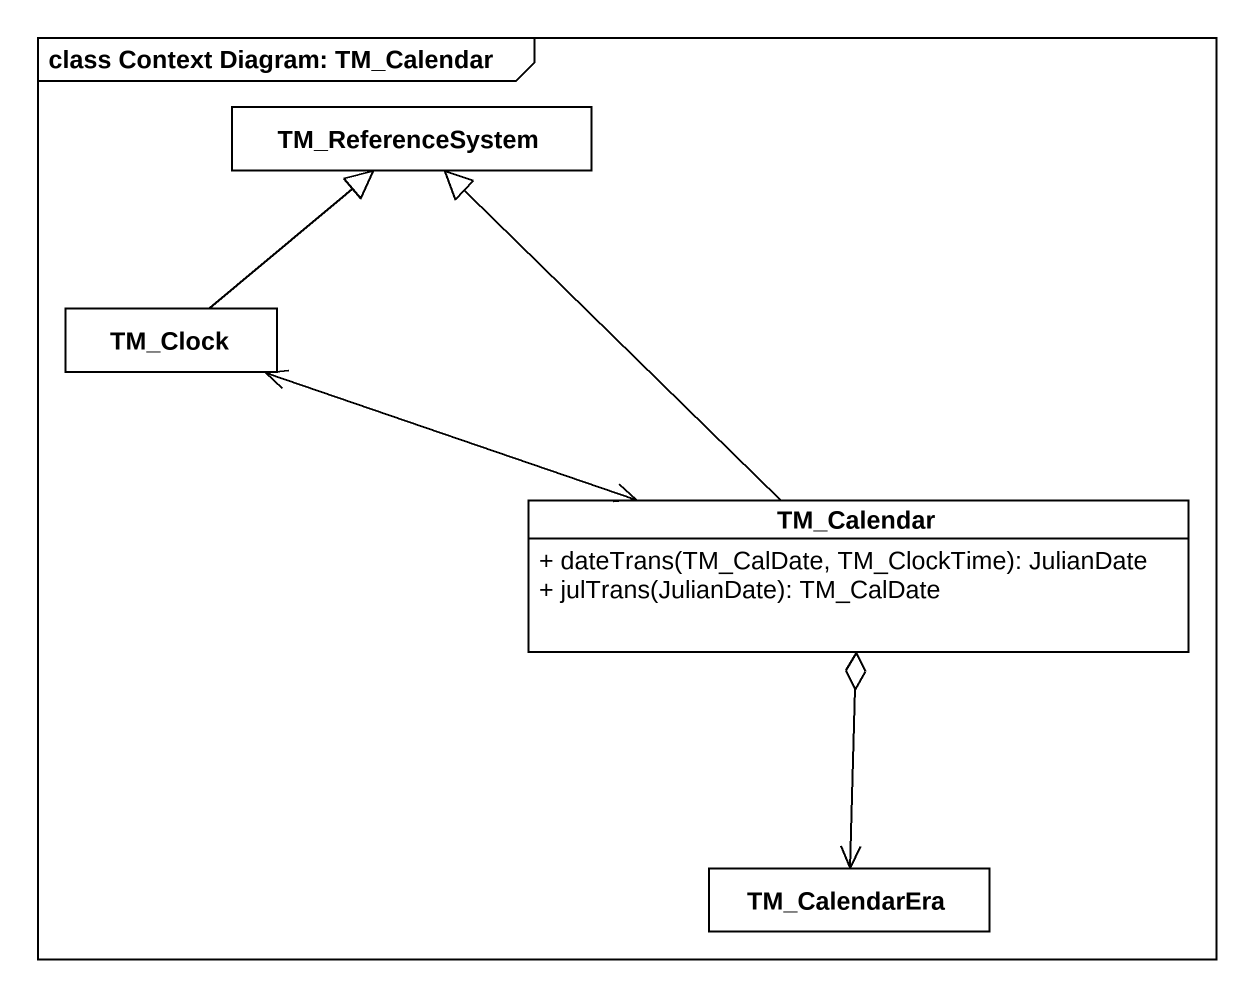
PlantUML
@startuml
mainframe class Context Diagram: TM_Calendar
hide circle
hide empty members
skinparam classAttributeIconSize 0
class TM_ReferenceSystem
class TM_Clock
class TM_Calendar {
  + dateTrans(TM_CalDate, TM_ClockTime): JulianDate
  + julTrans(JulianDate): TM_CalDate
}
class TM_CalendarEra
TM_Clock -up-|> TM_ReferenceSystem
TM_Clock <-right-> TM_Calendar
TM_Calendar -up-|> TM_ReferenceSystem
TM_CalendarEra <-up-o TM_Calendar
@enduml
